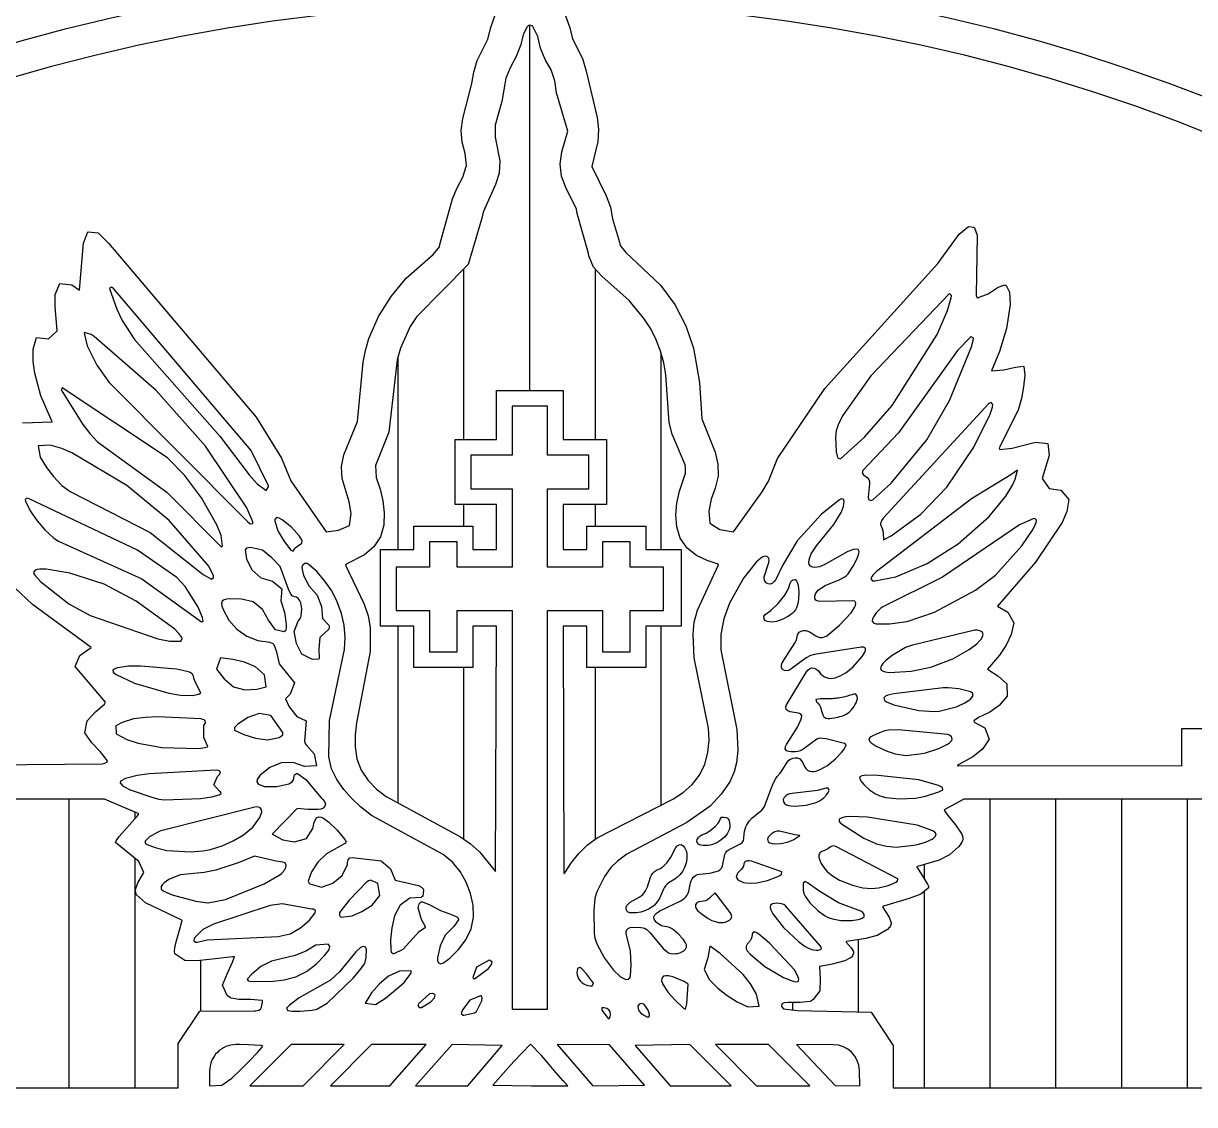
# Model space of a CAD drawing. Extents: x -0.9 to 0.9, y -0.9 to 0.9.
# Drawn here: x -0.1924 to 0.2527, y 0.2738 to 0.6846 of the extents above; entities that cross this region are included whole.
import ezdxf

# ---------------------------------------------------------------- set-up
doc = ezdxf.new("R2010")
doc.units = 0
doc.header["$LTSCALE"] = 0.01
doc.header["$MEASUREMENT"] = 0
doc.layers.get('0').update_dxf_attribs({"lineweight": 20})

msp = doc.modelspace()

# ---------------------------------------------------------------- hatches: boundary and pattern name
at = {"linetype": 'ByBlock', "lineweight": -2, "transparency": 16777216}
h = msp.add_hatch(dxfattribs=at)
h.set_pattern_fill('ANSI31', color=0, scale=0.2, angle=45)
h.paths.add_polyline_path([(-0.01303, 0.36238), (-0.01264, 0.45555), (-0.02159, 0.45555), (-0.02159, 0.43987), (-0.04399, 0.43987), (-0.04399, 0.45555), (-0.05668, 0.45555), (-0.05668, 0.48466), (-0.04399, 0.48466), (-0.04399, 0.49362), (-0.02159, 0.49362), (-0.02159, 0.48466), (-0.01264, 0.48466), (-0.01264, 0.50183), (-0.02831, 0.50183), (-0.02831, 0.52647), (-0.01264, 0.52647), (-0.01264, 0.54513), (0.01274, 0.54513), (0.01274, 0.52647), (0.02917, 0.52647), (0.02917, 0.50183), (0.01274, 0.50183), (0.01274, 0.48466), (0.0217, 0.48466), (0.0217, 0.49362), (0.0441, 0.49362), (0.0441, 0.48466), (0.05754, 0.48466), (0.05754, 0.45555), (0.0441, 0.45555), (0.0441, 0.43987), (0.0217, 0.43987), (0.0217, 0.45555), (0.01274, 0.45555), (0.01303, 0.36159), (0.01337, 0.36181), (0.01594, 0.36578), (0.01872, 0.36916), (0.02202, 0.37244), (0.02561, 0.37519), (0.05446, 0.38976), (0.05834, 0.39234), (0.06175, 0.39538), (0.06455, 0.399), (0.06658, 0.40314), (0.06777, 0.40759), (0.0682, 0.41223), (0.06796, 0.41681), (0.06255, 0.44353), (0.06212, 0.45256), (0.06256, 0.45711), (0.06383, 0.46158), (0.0717, 0.47882), (0.07127, 0.47919), (0.06746, 0.48046), (0.06335, 0.48241), (0.05988, 0.4852), (0.05717, 0.48897), (0.05591, 0.49332), (0.0556, 0.49785), (0.05594, 0.50236), (0.05688, 0.50686), (0.05909, 0.5133), (0.05917, 0.51368), (0.05928, 0.51555), (0.05904, 0.51681), (0.05417, 0.52852), (0.05303, 0.53296), (0.05176, 0.55111), (0.05094, 0.55565), (0.04974, 0.56), (0.04808, 0.56433), (0.04599, 0.56849), (0.04357, 0.57233), (0.03778, 0.57935), (0.0274, 0.58859), (0.02426, 0.59201), (0.02245, 0.59623), (0.02233, 0.59722), (0.01808, 0.61231), (0.01782, 0.61398), (0.01369, 0.62225), (0.01215, 0.62659), (0.01164, 0.63117), (0.0122, 0.63575), (0.01448, 0.64369), (0.01024, 0.65823), (0.00951, 0.66276), (0.0082, 0.66701), (0.00588, 0.67089), (0.00416, 0.67516), (0.00314, 0.67965), (0.00101, 0.68364), (-0.00004, 0.68398), (-0.00062, 0.68371), (-0.00098, 0.68335), (-0.0024, 0.68064), (-0.00348, 0.67618), (-0.00508, 0.67202), (-0.00729, 0.66803), (-0.009, 0.66383), (-0.0106, 0.65491), (-0.01316, 0.64596), (-0.01312, 0.64139), (-0.01138, 0.63235), (-0.01165, 0.62772), (-0.01301, 0.62338), (-0.01772, 0.6129), (-0.01812, 0.61064), (-0.02341, 0.59293), (-0.04285, 0.57321), (-0.04537, 0.56943), (-0.04907, 0.56116), (-0.05035, 0.5567), (-0.05347, 0.52932), (-0.0586, 0.51667), (-0.05836, 0.51201), (-0.05685, 0.50767), (-0.05583, 0.50315), (-0.05536, 0.49859), (-0.05546, 0.49394), (-0.05665, 0.48947), (-0.05923, 0.48566), (-0.06274, 0.48266), (-0.06972, 0.47909), (-0.06995, 0.47878), (-0.06291, 0.46391), (-0.06144, 0.45953), (-0.06064, 0.45502), (-0.06057, 0.44587), (-0.06581, 0.41886), (-0.06628, 0.41433), (-0.06631, 0.40977), (-0.06563, 0.40519), (-0.06399, 0.40083), (-0.06141, 0.39695), (-0.0582, 0.39357), (-0.05455, 0.39078), (-0.02626, 0.37555), (-0.02253, 0.37285), (-0.01907, 0.36976)])
h = msp.add_hatch(dxfattribs=at)
h.set_pattern_fill('ANSI31', color=0, scale=0.2, angle=45)
h.paths.add_polyline_path([(-0.10461, 0.30937), (-0.10411, 0.30942), (-0.10358, 0.3095), (-0.10294, 0.30965), (-0.10233, 0.31003), (-0.10196, 0.31083), (-0.10154, 0.31268), (-0.10149, 0.31305), (-0.10148, 0.31316), (-0.10156, 0.31324), (-0.10163, 0.31328), (-0.10175, 0.31332), (-0.10598, 0.31369), (-0.11051, 0.31375), (-0.11342, 0.3142), (-0.11368, 0.3143), (-0.11494, 0.31518), (-0.11672, 0.3191), (-0.1149, 0.32371), (-0.11295, 0.32787), (-0.11225, 0.32961), (-0.1122, 0.32981), (-0.11219, 0.32985), (-0.11219, 0.32989), (-0.1122, 0.32991), (-0.11225, 0.32992), (-0.11252, 0.32992), (-0.11264, 0.32991), (-0.11287, 0.3299), (-0.113, 0.32989), (-0.11729, 0.32943), (-0.12185, 0.32886), (-0.12647, 0.32833), (-0.13103, 0.32846), (-0.13487, 0.33101), (-0.13501, 0.33208), (-0.13489, 0.33329), (-0.13437, 0.3356), (-0.13306, 0.34004), (-0.13214, 0.34334), (-0.13212, 0.34346), (-0.13209, 0.34358), (-0.13209, 0.34364), (-0.13215, 0.34374), (-0.13221, 0.34379), (-0.14604, 0.35043), (-0.14948, 0.35343), (-0.14999, 0.35512), (-0.14896, 0.35799), (-0.14661, 0.36196), (-0.1486, 0.3661), (-0.15746, 0.37333), (-0.15716, 0.37401), (-0.15596, 0.37569), (-0.14904, 0.38346), (-0.14865, 0.38401), (-0.14861, 0.38419), (-0.14884, 0.38432), (-0.16163, 0.38985), (-0.26197, 0.38985), (-0.26197, 0.413), (-0.28225, 0.413), (-0.34997, 0.45842), (-0.42135, 0.413), (-0.45009, 0.413), (-0.45009, 0.39239), (-0.42322, 0.37019), (-0.42322, 0.28012), (-0.13357, 0.28012), (-0.13357, 0.29693), (-0.12533, 0.30923)])
h = msp.add_hatch(dxfattribs=at)
h.set_pattern_fill('ANSI31', color=0, scale=0.2, angle=45)
h.paths.add_polyline_path([(0.35076, 0.4442), (0.28418, 0.40404), (0.26059, 0.40404), (0.26059, 0.38985), (0.16498, 0.38985), (0.15783, 0.38595), (0.15759, 0.38571), (0.15757, 0.38568), (0.15763, 0.38549), (0.15768, 0.3854), (0.15774, 0.38529), (0.15902, 0.38353), (0.16185, 0.38002), (0.1642, 0.37651), (0.16437, 0.3761), (0.16456, 0.37544), (0.16459, 0.37522), (0.16457, 0.37437), (0.1645, 0.37406), (0.16439, 0.37375), (0.16425, 0.37344), (0.16379, 0.3727), (0.1637, 0.37259), (0.16296, 0.37172), (0.15958, 0.36873), (0.15561, 0.36662), (0.14743, 0.36421), (0.14716, 0.36408), (0.14712, 0.36403), (0.14716, 0.36389), (0.14722, 0.36379), (0.14727, 0.36369), (0.14734, 0.36358), (0.1488, 0.3614), (0.15124, 0.35755), (0.15154, 0.35682), (0.15159, 0.35657), (0.15152, 0.35613), (0.15147, 0.35601), (0.1486, 0.35378), (0.14428, 0.35203), (0.13451, 0.34915), (0.13421, 0.34902), (0.13416, 0.34897), (0.13415, 0.34895), (0.13658, 0.34497), (0.13741, 0.34281), (0.13736, 0.34241), (0.13716, 0.3418), (0.13711, 0.3417), (0.137, 0.3415), (0.13673, 0.3411), (0.13665, 0.341), (0.13604, 0.34036), (0.13211, 0.33808), (0.12777, 0.33683), (0.12038, 0.33571), (0.12029, 0.33567), (0.12028, 0.33566), (0.12024, 0.33563), (0.12029, 0.33551), (0.12221, 0.33336), (0.12291, 0.33224), (0.12298, 0.33204), (0.12306, 0.33163), (0.12307, 0.33129), (0.12275, 0.33039), (0.1227, 0.3303), (0.12226, 0.32981), (0.12188, 0.3295), (0.12167, 0.32935), (0.1198, 0.32841), (0.11542, 0.32719), (0.11441, 0.327), (0.11011, 0.3262), (0.1104, 0.32158), (0.11021, 0.31694), (0.10774, 0.31365), (0.10764, 0.31357), (0.10685, 0.31308), (0.1066, 0.31298), (0.10283, 0.3126), (0.09821, 0.31255), (0.09668, 0.31241), (0.09589, 0.31206), (0.09578, 0.31187), (0.09576, 0.31113), (0.09581, 0.31086), (0.09642, 0.31017), (0.09644, 0.31016), (0.09652, 0.31012), (0.1017, 0.30954), (0.12984, 0.30886), (0.13813, 0.29617), (0.13816, 0.28012), (0.42407, 0.28012), (0.42407, 0.3656), (0.44348, 0.38322), (0.44348, 0.40404), (0.40827, 0.40404)])

# ---------------------------------------------------------------- linework, layer by layer
at = {"color": 0, "linetype": 'ByBlock', "lineweight": -2}
for points in [[(-0.19275, 0.53283), (-0.18145, 0.53319), (-0.18577, 0.54302), (-0.18811, 0.55175), (-0.18867, 0.55619), (-0.18866, 0.56081), (-0.1874, 0.56523), (-0.18289, 0.56479), (-0.17962, 0.56784), (-0.18039, 0.577), (-0.18031, 0.58155), (-0.17859, 0.58581), (-0.17399, 0.58522), (-0.17111, 0.58325), (-0.16959, 0.60113), (-0.16787, 0.6054), (-0.16783, 0.60544), (-0.16403, 0.60498), (-0.16331, 0.6044), (-0.1601, 0.60105), (-0.10397, 0.535), (-0.09427, 0.5194), (-0.09073, 0.51083), (-0.07732, 0.49144), (-0.07271, 0.49206), (-0.06847, 0.49379), (-0.0679, 0.49839), (-0.0686, 0.50285), (-0.07122, 0.51163), (-0.07147, 0.51618), (-0.07062, 0.52061), (-0.0654, 0.53338), (-0.06328, 0.55583), (-0.0624, 0.56037), (-0.06112, 0.56483), (-0.05744, 0.57323), (-0.0527, 0.58078), (-0.0469, 0.58774), (-0.03672, 0.5968), (-0.03431, 0.59966), (-0.03419, 0.60057), (-0.02933, 0.61792), (-0.02758, 0.62215), (-0.02535, 0.62618), (-0.02396, 0.63062), (-0.02458, 0.63518), (-0.02567, 0.63946), (-0.026, 0.64389), (-0.02545, 0.64852), (-0.02197, 0.66171), (-0.02126, 0.66611), (-0.01998, 0.67052), (-0.01591, 0.67863), (-0.0148, 0.68308), (-0.01324, 0.68747)], [(0.01357, 0.68752), (0.0151, 0.68334), (0.01624, 0.67885), (0.0202, 0.67088), (0.02153, 0.66648), (0.02561, 0.64879), (0.02611, 0.64423), (0.02587, 0.63975), (0.02363, 0.63022), (0.02913, 0.61914), (0.03066, 0.61476), (0.03153, 0.61035), (0.03419, 0.60148), (0.03441, 0.60016), (0.03652, 0.59749), (0.0497, 0.58513), (0.05522, 0.57784), (0.05938, 0.56974), (0.06224, 0.56122), (0.06457, 0.5481), (0.06548, 0.53438), (0.07052, 0.52169), (0.07156, 0.51718), (0.07161, 0.51257), (0.07053, 0.50805), (0.06895, 0.50376), (0.06804, 0.49922), (0.06847, 0.49469), (0.07224, 0.49223), (0.07748, 0.49144), (0.08842, 0.50663), (0.09078, 0.51064), (0.09424, 0.51923), (0.11215, 0.54582), (0.15518, 0.59335), (0.16328, 0.60451), (0.16682, 0.60748), (0.16865, 0.60723), (0.16902, 0.60697), (0.17002, 0.60414), (0.16969, 0.58122), (0.17007, 0.58038), (0.17024, 0.58028), (0.1743, 0.58184), (0.1781, 0.58442), (0.18058, 0.58529), (0.18108, 0.58505), (0.18234, 0.58247), (0.18258, 0.57785), (0.18125, 0.56868), (0.17861, 0.55989), (0.17555, 0.55259), (0.18017, 0.55291), (0.18461, 0.55402), (0.18766, 0.55432), (0.18779, 0.55417), (0.18812, 0.55097), (0.18773, 0.54647), (0.18695, 0.54205), (0.1856, 0.53769), (0.17849, 0.52329), (0.17863, 0.52272), (0.18342, 0.5232), (0.19229, 0.52552), (0.19687, 0.525), (0.19749, 0.5204), (0.19475, 0.51163), (0.19738, 0.50783), (0.20189, 0.50726), (0.20486, 0.50369), (0.2042, 0.49915), (0.20238, 0.49491), (0.19226, 0.47987), (0.17775, 0.46311), (0.18173, 0.46088), (0.18395, 0.45685), (0.18299, 0.45234), (0.18108, 0.44832), (0.1785, 0.44448), (0.174, 0.43928), (0.17792, 0.43675), (0.18128, 0.43361), (0.18143, 0.429), (0.17847, 0.42542), (0.17484, 0.42284), (0.17063, 0.42089), (0.16879, 0.41958), (0.16887, 0.41913), (0.17292, 0.41694), (0.17464, 0.41262), (0.17209, 0.40876), (0.16842, 0.40592), (0.16242, 0.40257), (0.2479, 0.40255), (0.2479, 0.41673), (0.28137, 0.41673)], [(-0.24928, 0.40255), (-0.16234, 0.40328), (-0.1614, 0.40352), (-0.16059, 0.40405), (-0.16039, 0.40439), (-0.16319, 0.40791), (-0.16639, 0.41126), (-0.16901, 0.41504), (-0.16902, 0.41509), (-0.16821, 0.41958), (-0.16503, 0.42295), (-0.16156, 0.42593), (-0.16125, 0.42665), (-0.17269, 0.44027), (-0.17093, 0.44438), (-0.1666, 0.4475), (-0.18895, 0.46376), (-0.19566, 0.47014)], [(-0.42322, 0.28012), (-0.13357, 0.28012), (-0.13357, 0.29693), (-0.12533, 0.30923), (-0.10461, 0.30937), (-0.10411, 0.30942), (-0.10358, 0.3095), (-0.10294, 0.30965), (-0.10233, 0.31003), (-0.10196, 0.31083), (-0.10154, 0.31268), (-0.10149, 0.31305), (-0.10148, 0.31316), (-0.10156, 0.31324), (-0.10163, 0.31328), (-0.10175, 0.31332), (-0.10598, 0.31369), (-0.11051, 0.31375), (-0.11342, 0.3142), (-0.11368, 0.3143), (-0.11494, 0.31518), (-0.11672, 0.3191), (-0.1149, 0.32371), (-0.11295, 0.32787), (-0.11225, 0.32961), (-0.1122, 0.32981), (-0.11219, 0.32985), (-0.11219, 0.32989), (-0.1122, 0.32991), (-0.11225, 0.32992), (-0.11252, 0.32992), (-0.11264, 0.32991), (-0.11287, 0.3299), (-0.113, 0.32989), (-0.11729, 0.32943), (-0.12185, 0.32886), (-0.12647, 0.32833), (-0.13103, 0.32846), (-0.13487, 0.33101), (-0.13501, 0.33208), (-0.13489, 0.33329), (-0.13437, 0.3356), (-0.13306, 0.34004), (-0.13214, 0.34334), (-0.13212, 0.34346), (-0.13209, 0.34358), (-0.13209, 0.34364), (-0.13215, 0.34374), (-0.13221, 0.34379), (-0.14604, 0.35043), (-0.14948, 0.35343), (-0.14999, 0.35512), (-0.14896, 0.35799), (-0.14661, 0.36196), (-0.1486, 0.3661), (-0.15746, 0.37333), (-0.15716, 0.37401), (-0.15596, 0.37569), (-0.14904, 0.38346), (-0.14865, 0.38401), (-0.14861, 0.38419), (-0.14884, 0.38432), (-0.16163, 0.38985), (-0.26197, 0.38985)], [(0.26059, 0.38985), (0.16498, 0.38985), (0.15783, 0.38595), (0.15759, 0.38571), (0.15757, 0.38568), (0.15763, 0.38549), (0.15768, 0.3854), (0.15774, 0.38529), (0.15902, 0.38353), (0.16185, 0.38002), (0.1642, 0.37651), (0.16437, 0.3761), (0.16456, 0.37544), (0.16459, 0.37522), (0.16457, 0.37437), (0.1645, 0.37406), (0.16439, 0.37375), (0.16425, 0.37344), (0.16379, 0.3727), (0.1637, 0.37259), (0.16296, 0.37172), (0.15958, 0.36873), (0.15561, 0.36662), (0.14743, 0.36421), (0.14716, 0.36408), (0.14712, 0.36403), (0.14716, 0.36389), (0.14722, 0.36379), (0.14727, 0.36369), (0.14734, 0.36358), (0.1488, 0.3614), (0.15124, 0.35755), (0.15154, 0.35682), (0.15159, 0.35657), (0.15152, 0.35613), (0.15147, 0.35601), (0.1486, 0.35378), (0.14428, 0.35203), (0.13451, 0.34915), (0.13421, 0.34902), (0.13416, 0.34897), (0.13415, 0.34895), (0.13658, 0.34497), (0.13741, 0.34281), (0.13736, 0.34241), (0.13716, 0.3418), (0.13711, 0.3417), (0.137, 0.3415), (0.13673, 0.3411), (0.13665, 0.341), (0.13604, 0.34036), (0.13211, 0.33808), (0.12777, 0.33683), (0.12038, 0.33571), (0.12029, 0.33567), (0.12028, 0.33566), (0.12024, 0.33563), (0.12029, 0.33551), (0.12221, 0.33336), (0.12291, 0.33224), (0.12298, 0.33204), (0.12306, 0.33163), (0.12307, 0.33129), (0.12275, 0.33039), (0.1227, 0.3303), (0.12226, 0.32981), (0.12188, 0.3295), (0.12167, 0.32935), (0.1198, 0.32841), (0.11542, 0.32719), (0.11441, 0.327), (0.11011, 0.3262), (0.1104, 0.32158), (0.11021, 0.31694), (0.10774, 0.31365), (0.10764, 0.31357), (0.10685, 0.31308), (0.1066, 0.31298), (0.10283, 0.3126), (0.09821, 0.31255), (0.09668, 0.31241), (0.09589, 0.31206), (0.09578, 0.31187), (0.09576, 0.31113), (0.09581, 0.31086), (0.09642, 0.31017), (0.09644, 0.31016), (0.09652, 0.31012), (0.1017, 0.30954), (0.12984, 0.30886), (0.13813, 0.29617), (0.13816, 0.28012), (0.42407, 0.28012)]]:
    msp.add_lwpolyline(points, dxfattribs=at)
for points in [[(-0.01303, 0.36238), (-0.01264, 0.45555), (-0.02159, 0.45555), (-0.02159, 0.43987), (-0.04399, 0.43987), (-0.04399, 0.45555), (-0.05668, 0.45555), (-0.05668, 0.48466), (-0.04399, 0.48466), (-0.04399, 0.49362), (-0.02159, 0.49362), (-0.02159, 0.48466), (-0.01264, 0.48466), (-0.01264, 0.50183), (-0.02831, 0.50183), (-0.02831, 0.52647), (-0.01264, 0.52647), (-0.01264, 0.54513), (0.01274, 0.54513), (0.01274, 0.52647), (0.02917, 0.52647), (0.02917, 0.50183), (0.01274, 0.50183), (0.01274, 0.48466), (0.0217, 0.48466), (0.0217, 0.49362), (0.0441, 0.49362), (0.0441, 0.48466), (0.05754, 0.48466), (0.05754, 0.45555), (0.0441, 0.45555), (0.0441, 0.43987), (0.0217, 0.43987), (0.0217, 0.45555), (0.01274, 0.45555), (0.01303, 0.36159), (0.01337, 0.36181), (0.01594, 0.36578), (0.01872, 0.36916), (0.02202, 0.37244), (0.02561, 0.37519), (0.05446, 0.38976), (0.05834, 0.39234), (0.06175, 0.39538), (0.06455, 0.399), (0.06658, 0.40314), (0.06777, 0.40759), (0.0682, 0.41223), (0.06796, 0.41681), (0.06255, 0.44353), (0.06212, 0.45256), (0.06256, 0.45711), (0.06383, 0.46158), (0.0717, 0.47882), (0.07127, 0.47919), (0.06746, 0.48046), (0.06335, 0.48241), (0.05988, 0.4852), (0.05717, 0.48897), (0.05591, 0.49332), (0.0556, 0.49785), (0.05594, 0.50236), (0.05688, 0.50686), (0.05909, 0.5133), (0.05917, 0.51368), (0.05928, 0.51555), (0.05904, 0.51681), (0.05417, 0.52852), (0.05303, 0.53296), (0.05176, 0.55111), (0.05094, 0.55565), (0.04974, 0.56), (0.04808, 0.56433), (0.04599, 0.56849), (0.04357, 0.57233), (0.03778, 0.57935), (0.0274, 0.58859), (0.02426, 0.59201), (0.02245, 0.59623), (0.02233, 0.59722), (0.01808, 0.61231), (0.01782, 0.61398), (0.01369, 0.62225), (0.01215, 0.62659), (0.01164, 0.63117), (0.0122, 0.63575), (0.01448, 0.64369), (0.01024, 0.65823), (0.00951, 0.66276), (0.0082, 0.66701), (0.00588, 0.67089), (0.00416, 0.67516), (0.00314, 0.67965), (0.00101, 0.68364), (-0.00004, 0.68398), (-0.00062, 0.68371), (-0.00098, 0.68335), (-0.0024, 0.68064), (-0.00348, 0.67618), (-0.00508, 0.67202), (-0.00729, 0.66803), (-0.009, 0.66383), (-0.0106, 0.65491), (-0.01316, 0.64596), (-0.01312, 0.64139), (-0.01138, 0.63235), (-0.01165, 0.62772), (-0.01301, 0.62338), (-0.01772, 0.6129), (-0.01812, 0.61064), (-0.02341, 0.59293), (-0.04285, 0.57321), (-0.04537, 0.56943), (-0.04907, 0.56116), (-0.05035, 0.5567), (-0.05347, 0.52932), (-0.0586, 0.51667), (-0.05836, 0.51201), (-0.05685, 0.50767), (-0.05583, 0.50315), (-0.05536, 0.49859), (-0.05546, 0.49394), (-0.05665, 0.48947), (-0.05923, 0.48566), (-0.06274, 0.48266), (-0.06972, 0.47909), (-0.06995, 0.47878), (-0.06291, 0.46391), (-0.06144, 0.45953), (-0.06064, 0.45502), (-0.06057, 0.44587), (-0.06581, 0.41886), (-0.06628, 0.41433), (-0.06631, 0.40977), (-0.06563, 0.40519), (-0.06399, 0.40083), (-0.06141, 0.39695), (-0.0582, 0.39357), (-0.05455, 0.39078), (-0.02626, 0.37555), (-0.02253, 0.37285), (-0.01907, 0.36976)], [(-0.09923, 0.50848), (-0.09931, 0.50889), (-0.10589, 0.52232), (-0.15816, 0.58381), (-0.1589, 0.58441), (-0.15964, 0.58389), (-0.15691, 0.57596), (-0.15489, 0.57176), (-0.15015, 0.56447), (-0.1177, 0.5278), (-0.10663, 0.51306), (-0.10352, 0.50968), (-0.10016, 0.50706)], [(0.1272, 0.52744), (0.13772, 0.53935), (0.15482, 0.56645), (0.15885, 0.57546), (0.16017, 0.58033), (0.16033, 0.58127), (0.15958, 0.58193), (0.12966, 0.55066), (0.11895, 0.53552), (0.1172, 0.532), (0.11651, 0.52974), (0.11621, 0.52742), (0.11654, 0.52177), (0.11685, 0.5202), (0.11719, 0.51937), (0.11809, 0.51917)], [(-0.10754, 0.50053), (-0.12318, 0.524), (-0.14189, 0.54517), (-0.16548, 0.56558), (-0.1666, 0.56637), (-0.16922, 0.56721), (-0.16934, 0.56692), (-0.16813, 0.56212), (-0.16446, 0.55478), (-0.15986, 0.54813), (-0.10727, 0.49528), (-0.10619, 0.49447), (-0.10521, 0.49456), (-0.10527, 0.49518)], [(0.13743, 0.50986), (0.15098, 0.5264), (0.15959, 0.54127), (0.16788, 0.56169), (0.16851, 0.56408), (0.16864, 0.56501), (0.16775, 0.56546), (0.16737, 0.56522), (0.16259, 0.56026), (0.14012, 0.52907), (0.12658, 0.51465), (0.12631, 0.51378), (0.12692, 0.51307), (0.12832, 0.51203), (0.12891, 0.51131), (0.1291, 0.51054), (0.12912, 0.5097), (0.12869, 0.5046), (0.12883, 0.50375), (0.12964, 0.50333), (0.13046, 0.50354)], [(-0.11892, 0.49404), (-0.12466, 0.50432), (-0.13112, 0.5129), (-0.13764, 0.51949), (-0.1777, 0.54607), (-0.17808, 0.54537), (-0.16978, 0.53217), (-0.16714, 0.52873), (-0.16426, 0.52563), (-0.13785, 0.50652), (-0.11722, 0.48572), (-0.11673, 0.48594), (-0.11726, 0.48999)], [(-0.00667, 0.30998), (0.00677, 0.30998), (0.00677, 0.46152), (0.02767, 0.46152), (0.02767, 0.44584), (0.03813, 0.44584), (0.03813, 0.46152), (0.05082, 0.46152), (0.05082, 0.47794), (0.03813, 0.47794), (0.03813, 0.48765), (0.02767, 0.48765), (0.02767, 0.47794), (0.00677, 0.47794), (0.00677, 0.5078), (0.02245, 0.5078), (0.02245, 0.52049), (0.00677, 0.52049), (0.00677, 0.53916), (-0.00666, 0.53916), (-0.00666, 0.52049), (-0.02234, 0.52049), (-0.02234, 0.5078), (-0.00666, 0.5078), (-0.00666, 0.49287), (-0.00666, 0.47794), (-0.02757, 0.47794), (-0.02757, 0.48765), (-0.03802, 0.48765), (-0.03802, 0.47794), (-0.05071, 0.47794), (-0.05071, 0.46973), (-0.05071, 0.46152), (-0.03802, 0.46152), (-0.03802, 0.44584), (-0.02757, 0.44584), (-0.02757, 0.46152), (-0.00666, 0.46152)], [(0.13741, 0.48988), (0.14864, 0.49814), (0.15853, 0.5084), (0.16882, 0.5236), (0.17498, 0.53614), (0.17588, 0.53881), (0.17603, 0.5398), (0.17543, 0.54061), (0.17452, 0.54022), (0.13438, 0.49658), (0.13384, 0.49582), (0.13343, 0.49505), (0.13329, 0.49419), (0.13396, 0.49266), (0.13422, 0.49178), (0.13439, 0.49088), (0.13443, 0.48836)], [(-0.12014, 0.47467), (-0.12194, 0.47839), (-0.13696, 0.49576), (-0.15312, 0.50902), (-0.17405, 0.52146), (-0.17783, 0.5231), (-0.18227, 0.52434), (-0.18684, 0.5241), (-0.18604, 0.51972), (-0.18363, 0.51582), (-0.18101, 0.5124), (-0.17784, 0.50904), (-0.17463, 0.50673), (-0.14424, 0.49111), (-0.12415, 0.47521), (-0.12089, 0.47343), (-0.12018, 0.47403)], [(0.18281, 0.51311), (0.16795, 0.50391), (0.13178, 0.47629), (0.13057, 0.47511), (0.13, 0.4744), (0.12964, 0.47355), (0.13023, 0.47284), (0.13115, 0.47273), (0.13922, 0.47436), (0.15111, 0.47941), (0.1629, 0.4868), (0.17457, 0.49724), (0.18093, 0.50492), (0.18355, 0.5092), (0.18452, 0.51141), (0.18543, 0.51482)], [(-0.12431, 0.4588), (-0.12615, 0.46307), (-0.13096, 0.47067), (-0.13413, 0.47402), (-0.14907, 0.48439), (-0.1902, 0.50394), (-0.19119, 0.5042), (-0.1917, 0.50372), (-0.19158, 0.503), (-0.18983, 0.49939), (-0.18719, 0.49561), (-0.18424, 0.49213), (-0.18082, 0.48897), (-0.17907, 0.48788), (-0.14741, 0.47352), (-0.12471, 0.4572), (-0.12413, 0.45733)], [(0.03863, 0.32677), (0.03833, 0.33208), (0.0368, 0.33831), (0.03673, 0.33915), (0.03686, 0.34001), (0.03741, 0.34074), (0.03818, 0.34107), (0.03897, 0.3412), (0.04219, 0.34107), (0.04307, 0.34092), (0.04391, 0.34063), (0.04467, 0.34014), (0.04575, 0.33908), (0.05077, 0.33306), (0.05207, 0.33188), (0.05282, 0.33143), (0.0537, 0.33119), (0.05452, 0.3311), (0.05537, 0.33112), (0.05621, 0.33124), (0.05702, 0.33145), (0.05777, 0.33175), (0.05853, 0.33218), (0.0592, 0.33277), (0.05961, 0.33354), (0.05955, 0.33444), (0.0592, 0.33527), (0.05832, 0.33661), (0.05648, 0.33867), (0.05463, 0.34021), (0.05385, 0.34072), (0.05308, 0.3411), (0.05224, 0.34133), (0.05141, 0.34139), (0.0506, 0.34157), (0.04982, 0.34188), (0.0491, 0.34227), (0.04838, 0.34282), (0.0478, 0.34344), (0.04737, 0.34418), (0.04721, 0.34506), (0.04751, 0.34582), (0.04811, 0.34644), (0.04946, 0.34733), (0.05743, 0.35113), (0.05875, 0.35207), (0.05937, 0.35269), (0.05984, 0.35336), (0.0602, 0.35409), (0.06047, 0.35491), (0.06106, 0.35798), (0.06133, 0.35875), (0.06172, 0.35952), (0.06229, 0.36023), (0.063, 0.36078), (0.06384, 0.36117), (0.06471, 0.36138), (0.0685, 0.36173), (0.07093, 0.36233), (0.0717, 0.36265), (0.0724, 0.36309), (0.07298, 0.36375), (0.07332, 0.36452), (0.07421, 0.36876), (0.07454, 0.36955), (0.07503, 0.37019), (0.07577, 0.37075), (0.08006, 0.37286), (0.0807, 0.37334), (0.08121, 0.37408), (0.08139, 0.37489), (0.08149, 0.3767), (0.08163, 0.37758), (0.08187, 0.37844), (0.08219, 0.37929), (0.08258, 0.38011), (0.08351, 0.38154), (0.08457, 0.38272), (0.08818, 0.38558), (0.08879, 0.38623), (0.08929, 0.38699), (0.09238, 0.3955), (0.09351, 0.39764), (0.09406, 0.39838), (0.09526, 0.39968), (0.09678, 0.40193), (0.09752, 0.40328), (0.09799, 0.40398), (0.09852, 0.40458), (0.09915, 0.40505), (0.10002, 0.40539), (0.10089, 0.4055), (0.10182, 0.40549), (0.10267, 0.40514), (0.10324, 0.40457), (0.1037, 0.40386), (0.10446, 0.40226), (0.10493, 0.40153), (0.10558, 0.40089), (0.10633, 0.40048), (0.10719, 0.4003), (0.10803, 0.40033), (0.1088, 0.40049), (0.11044, 0.4011), (0.11314, 0.40262), (0.11624, 0.40511), (0.11852, 0.40752), (0.11952, 0.40887), (0.11994, 0.40959), (0.12023, 0.41041), (0.11959, 0.41101), (0.11265, 0.41272), (0.10997, 0.413), (0.10912, 0.41262), (0.10432, 0.40907), (0.10359, 0.40863), (0.1028, 0.40825), (0.10193, 0.40797), (0.10101, 0.40782), (0.09933, 0.40779), (0.09844, 0.4079), (0.09763, 0.4082), (0.09712, 0.40889), (0.09721, 0.4098), (0.09755, 0.41057), (0.10178, 0.41718), (0.10306, 0.42), (0.10331, 0.42078), (0.10344, 0.42167), (0.10295, 0.42221), (0.10212, 0.42249), (0.09896, 0.42301), (0.09808, 0.42333), (0.0975, 0.42394), (0.0974, 0.42479), (0.09762, 0.42565), (0.10516, 0.43818), (0.10571, 0.43884), (0.1064, 0.43937), (0.10721, 0.43967), (0.10812, 0.43964), (0.10893, 0.43927), (0.1096, 0.43867), (0.11068, 0.43735), (0.11132, 0.43682), (0.11203, 0.43636), (0.11278, 0.436), (0.11358, 0.43575), (0.11448, 0.43567), (0.11529, 0.43574), (0.11615, 0.43592), (0.11779, 0.43652), (0.1201, 0.43782), (0.12298, 0.44015), (0.12638, 0.44408), (0.12729, 0.44546), (0.12766, 0.44628), (0.12762, 0.44715), (0.12685, 0.44755), (0.12597, 0.4476), (0.10814, 0.44485), (0.10651, 0.44429), (0.10502, 0.4435), (0.09924, 0.43923), (0.09843, 0.43877), (0.09764, 0.43858), (0.09679, 0.43868), (0.09602, 0.4392), (0.09566, 0.43997), (0.09568, 0.44087), (0.096, 0.44168), (0.1009, 0.44937), (0.10128, 0.45014), (0.10156, 0.45087), (0.10164, 0.45174), (0.1019, 0.45255), (0.10242, 0.45325), (0.10314, 0.4537), (0.10403, 0.45391), (0.10491, 0.45387), (0.10572, 0.45367), (0.10656, 0.45332), (0.10876, 0.45186), (0.10949, 0.45151), (0.11033, 0.4513), (0.1112, 0.4513), (0.11206, 0.45147), (0.11289, 0.45188), (0.11768, 0.4558), (0.12216, 0.46067), (0.1235, 0.46259), (0.12389, 0.46341), (0.12396, 0.4643), (0.12352, 0.46506), (0.12273, 0.46524), (0.11045, 0.46494), (0.10966, 0.46505), (0.1088, 0.46538), (0.10834, 0.46613), (0.10833, 0.46701), (0.10863, 0.46789), (0.1091, 0.46859), (0.10963, 0.46918), (0.11085, 0.47017), (0.11231, 0.47105), (0.11764, 0.47315), (0.11972, 0.47429), (0.12043, 0.47481), (0.12102, 0.47543), (0.12325, 0.47878), (0.1246, 0.4816), (0.12512, 0.48318), (0.12523, 0.48393), (0.12486, 0.4847), (0.12402, 0.48485), (0.12313, 0.48473), (0.12088, 0.48397), (0.11186, 0.47885), (0.11016, 0.47816), (0.10927, 0.47794), (0.10839, 0.47784), (0.10753, 0.47793), (0.10677, 0.4783), (0.10627, 0.47899), (0.10611, 0.47991), (0.1062, 0.48079), (0.10641, 0.48159), (0.10703, 0.48306), (0.10896, 0.48605), (0.11562, 0.49413), (0.11832, 0.49871), (0.11925, 0.50109), (0.11945, 0.50199), (0.11949, 0.50286), (0.11938, 0.50363), (0.11853, 0.50396), (0.11771, 0.50357), (0.11095, 0.49806), (0.10172, 0.48793), (0.09611, 0.4786), (0.09395, 0.474), (0.09348, 0.47321), (0.09294, 0.47248), (0.09232, 0.4719), (0.09152, 0.47153), (0.0907, 0.4716), (0.08994, 0.47203), (0.08935, 0.4727), (0.08912, 0.47349), (0.08915, 0.47435), (0.09089, 0.47969), (0.09105, 0.48058), (0.09088, 0.48139), (0.09028, 0.482), (0.08941, 0.48212), (0.08862, 0.48186), (0.08783, 0.4814), (0.08606, 0.47989), (0.08122, 0.47377), (0.07596, 0.46424), (0.07378, 0.45837), (0.07267, 0.45239), (0.07261, 0.44652), (0.07874, 0.41627), (0.07913, 0.40847), (0.07859, 0.40367), (0.07766, 0.4002), (0.07601, 0.39646), (0.07276, 0.39167), (0.06854, 0.38722), (0.05971, 0.38095), (0.0369, 0.36892), (0.03332, 0.36629), (0.03083, 0.36382), (0.02842, 0.36044), (0.02553, 0.35456), (0.02478, 0.35224), (0.02434, 0.34751), (0.02452, 0.33876), (0.02481, 0.33703), (0.02567, 0.33455), (0.02841, 0.32943), (0.03188, 0.3249), (0.03428, 0.32259), (0.03501, 0.32205), (0.03573, 0.32162), (0.0366, 0.32133), (0.03747, 0.32144), (0.0381, 0.32198), (0.03838, 0.32286)], [(-0.08917, 0.48536), (-0.0866, 0.48716), (-0.08643, 0.48813), (-0.08751, 0.4897), (-0.09052, 0.49315), (-0.09409, 0.49601), (-0.09526, 0.49662), (-0.09621, 0.4968), (-0.09683, 0.49607), (-0.09689, 0.49545), (-0.09556, 0.49159), (-0.09321, 0.48759), (-0.09083, 0.4844), (-0.08994, 0.48409), (-0.08934, 0.48488)], [(0.14343, 0.45736), (0.15381, 0.46084), (0.16944, 0.4693), (0.17703, 0.47495), (0.18706, 0.48607), (0.19133, 0.49245), (0.19213, 0.49405), (0.19245, 0.49491), (0.1926, 0.49588), (0.19195, 0.49647), (0.19129, 0.49637), (0.1862, 0.49402), (0.15683, 0.47415), (0.13424, 0.46288), (0.1335, 0.4624), (0.1329, 0.46189), (0.13171, 0.46063), (0.13114, 0.45989), (0.13065, 0.45912), (0.1303, 0.45834), (0.13019, 0.45743), (0.1308, 0.45671), (0.13163, 0.4565), (0.13669, 0.45643)], [(-0.09135, 0.42485), (-0.08851, 0.42125), (-0.08491, 0.41964), (-0.08559, 0.41187), (-0.08533, 0.411), (-0.08498, 0.41042), (-0.08189, 0.40706), (-0.08105, 0.40248), (-0.0856, 0.40222), (-0.08994, 0.40375), (-0.0945, 0.40366), (-0.09878, 0.40187), (-0.10241, 0.39898), (-0.1036, 0.39733), (-0.10364, 0.39639), (-0.10317, 0.39567), (-0.10307, 0.39558), (-0.10073, 0.39467), (-0.09608, 0.39468), (-0.09155, 0.39567), (-0.09025, 0.39643), (-0.08972, 0.39715), (-0.08938, 0.39901), (-0.08864, 0.39962), (-0.08826, 0.39961), (-0.08501, 0.39727), (-0.07922, 0.39034), (-0.07857, 0.38971), (-0.07798, 0.38893), (-0.07763, 0.38802), (-0.07781, 0.38712), (-0.07851, 0.38646), (-0.07943, 0.38608), (-0.0805, 0.38586), (-0.08436, 0.38585), (-0.08841, 0.38625), (-0.09792, 0.37657), (-0.09384, 0.37435), (-0.08933, 0.37355), (-0.08488, 0.37484), (-0.08238, 0.37873), (-0.08191, 0.38096), (-0.08158, 0.38189), (-0.08102, 0.38271), (-0.08015, 0.38309), (-0.07922, 0.38295), (-0.07833, 0.38254), (-0.07639, 0.38111), (-0.07314, 0.37798), (-0.07024, 0.37451), (-0.06977, 0.37364), (-0.07, 0.37316), (-0.07726, 0.36899), (-0.0805, 0.3659), (-0.08291, 0.36216), (-0.08418, 0.35861), (-0.08397, 0.35801), (-0.08358, 0.3576), (-0.07911, 0.35637), (-0.07479, 0.35784), (-0.07123, 0.3608), (-0.06927, 0.36494), (-0.06918, 0.3658), (-0.069, 0.36673), (-0.06836, 0.36747), (-0.06745, 0.36769), (-0.05647, 0.36643), (-0.05295, 0.36337), (-0.05116, 0.35909), (-0.0422, 0.35704), (-0.04105, 0.35643), (-0.0405, 0.35572), (-0.04036, 0.35522), (-0.04064, 0.35293), (-0.0412, 0.35243), (-0.04556, 0.35217), (-0.04927, 0.34954), (-0.05135, 0.34543), (-0.05234, 0.34097), (-0.05285, 0.33643), (-0.0528, 0.33266), (-0.05259, 0.33173), (-0.05185, 0.33115), (-0.05146, 0.33112), (-0.04809, 0.3328), (-0.04202, 0.3396), (-0.03959, 0.34116), (-0.03961, 0.34127), (-0.04109, 0.3441), (-0.04233, 0.34853), (-0.04197, 0.35008), (-0.04126, 0.35078), (-0.04068, 0.35086), (-0.03789, 0.34972), (-0.03394, 0.34746), (-0.02966, 0.34602), (-0.02741, 0.34502), (-0.02706, 0.3441), (-0.02707, 0.34396), (-0.02884, 0.34144), (-0.03211, 0.33812), (-0.03402, 0.33403), (-0.035, 0.3295), (-0.035, 0.32851), (-0.0347, 0.32758), (-0.03384, 0.32726), (-0.033, 0.32753), (-0.03277, 0.32765), (-0.03035, 0.3294), (-0.02703, 0.33264), (-0.02425, 0.33634), (-0.02228, 0.34052), (-0.02135, 0.34503), (-0.0215, 0.34958), (-0.02252, 0.35403), (-0.02419, 0.3583), (-0.02638, 0.36229), (-0.02932, 0.36587), (-0.03291, 0.36883), (-0.06006, 0.38365), (-0.06434, 0.38695), (-0.0677, 0.39014), (-0.07068, 0.39351), (-0.07332, 0.39727), (-0.07532, 0.40134), (-0.0763, 0.40587), (-0.07609, 0.41966), (-0.07037, 0.44665), (-0.07013, 0.45127), (-0.07048, 0.45589), (-0.07151, 0.46043), (-0.07311, 0.46477), (-0.07519, 0.46894), (-0.07781, 0.47271), (-0.0808, 0.47619), (-0.08379, 0.47886), (-0.08462, 0.47932), (-0.08543, 0.47941), (-0.08625, 0.47887), (-0.08653, 0.47794), (-0.08651, 0.47706), (-0.08596, 0.47483), (-0.08383, 0.4708), (-0.08079, 0.46732), (-0.07909, 0.46299), (-0.07873, 0.45843), (-0.07634, 0.45596), (-0.07615, 0.45537), (-0.07636, 0.45446), (-0.07973, 0.4513), (-0.08017, 0.44684), (-0.07997, 0.44333), (-0.08025, 0.44306), (-0.08251, 0.44286), (-0.08662, 0.44498), (-0.08866, 0.44899), (-0.08949, 0.45352), (-0.088, 0.45744), (-0.08743, 0.45812), (-0.08701, 0.45895), (-0.08683, 0.45947), (-0.08654, 0.4622), (-0.08697, 0.46438), (-0.08733, 0.46521), (-0.08787, 0.46598), (-0.08862, 0.46656), (-0.08941, 0.46675), (-0.09027, 0.46712), (-0.09077, 0.46777), (-0.09164, 0.46957), (-0.09488, 0.47825), (-0.098, 0.48147), (-0.10158, 0.48439), (-0.10604, 0.4854), (-0.10764, 0.48514), (-0.1081, 0.48456), (-0.10762, 0.4811), (-0.10559, 0.47694), (-0.10221, 0.47393), (-0.09779, 0.47271), (-0.09421, 0.46974), (-0.09457, 0.46518), (-0.09312, 0.4609), (-0.09252, 0.45637), (-0.09257, 0.45486), (-0.09286, 0.45375), (-0.09327, 0.45343), (-0.09661, 0.45417), (-0.09929, 0.45789), (-0.10155, 0.46188), (-0.10505, 0.46484), (-0.10958, 0.4658), (-0.11419, 0.46592), (-0.11509, 0.46583), (-0.11606, 0.46558), (-0.11681, 0.46503), (-0.11706, 0.46416), (-0.11694, 0.46323), (-0.11649, 0.46187), (-0.11436, 0.45785), (-0.11125, 0.45439), (-0.10745, 0.45173), (-0.10325, 0.45006), (-0.09878, 0.44951), (-0.0976, 0.44898), (-0.09723, 0.44861), (-0.09616, 0.44583), (-0.09515, 0.44131), (-0.08939, 0.43408), (-0.09105, 0.42977), (-0.09275, 0.42795)], [(-0.13208, 0.45069), (-0.13221, 0.45119), (-0.13254, 0.45181), (-0.13328, 0.45278), (-0.13488, 0.45442), (-0.14957, 0.46503), (-0.16171, 0.47146), (-0.17475, 0.47573), (-0.18372, 0.47724), (-0.18616, 0.47724), (-0.18721, 0.47709), (-0.188, 0.47681), (-0.18854, 0.476), (-0.18843, 0.47562), (-0.18804, 0.47493), (-0.18587, 0.47247), (-0.17511, 0.46409), (-0.167, 0.45963), (-0.14132, 0.45078), (-0.13682, 0.44986), (-0.13257, 0.44992)], [(0.08908, 0.45838), (0.08904, 0.45924), (0.08953, 0.45999), (0.09167, 0.46145), (0.09447, 0.46414), (0.09698, 0.46738), (0.09785, 0.46887), (0.09845, 0.47029), (0.09901, 0.47191), (0.0994, 0.47264), (0.09998, 0.47322), (0.10092, 0.47323), (0.10146, 0.47268), (0.10183, 0.47184), (0.10204, 0.47099), (0.1023, 0.46859), (0.10216, 0.46571), (0.1019, 0.46416), (0.10167, 0.46332), (0.10137, 0.46247), (0.10097, 0.46172), (0.1004, 0.46099), (0.09975, 0.46035), (0.09839, 0.45933), (0.09615, 0.45816), (0.09375, 0.45738), (0.09201, 0.45713), (0.0911, 0.45715), (0.09024, 0.45732), (0.08949, 0.45774)], [(0.15251, 0.43997), (0.16081, 0.4431), (0.16703, 0.44664), (0.16992, 0.44889), (0.17114, 0.45011), (0.17166, 0.45078), (0.17213, 0.45158), (0.17235, 0.45254), (0.17192, 0.45341), (0.17103, 0.45384), (0.17011, 0.45401), (0.16921, 0.45405), (0.14546, 0.44839), (0.14284, 0.44742), (0.13775, 0.44441), (0.13537, 0.44252), (0.13421, 0.44134), (0.13368, 0.44061), (0.13332, 0.43977), (0.13362, 0.4389), (0.13433, 0.43848), (0.13514, 0.43819), (0.13677, 0.43796), (0.14504, 0.43845)], [(-0.10018, 0.43247), (-0.10075, 0.43704), (-0.1042, 0.4401), (-0.10832, 0.44191), (-0.11283, 0.44295), (-0.11745, 0.44355), (-0.11897, 0.43919), (-0.11615, 0.43551), (-0.1126, 0.43255), (-0.1082, 0.43131), (-0.10368, 0.4316)], [(-0.12502, 0.43028), (-0.12708, 0.43442), (-0.1276, 0.43578), (-0.12771, 0.43653), (-0.12817, 0.43733), (-0.12846, 0.4376), (-0.12904, 0.43797), (-0.12971, 0.43827), (-0.13422, 0.43927), (-0.14781, 0.44042), (-0.15247, 0.44033), (-0.15661, 0.43974), (-0.15766, 0.43941), (-0.15848, 0.43892), (-0.1583, 0.43804), (-0.15714, 0.4372), (-0.15016, 0.43396), (-0.1372, 0.43007), (-0.13274, 0.42935), (-0.12811, 0.42923), (-0.12635, 0.42955), (-0.12575, 0.42978)], [(0.16251, 0.42505), (0.16544, 0.42639), (0.16682, 0.42728), (0.16748, 0.42782), (0.16806, 0.42842), (0.16852, 0.42923), (0.16835, 0.43013), (0.16762, 0.43058), (0.16304, 0.43172), (0.159, 0.43216), (0.1581, 0.43216), (0.15717, 0.43208), (0.13844, 0.42989), (0.13612, 0.42929), (0.13529, 0.42892), (0.13463, 0.4283), (0.13485, 0.42735), (0.13558, 0.42681), (0.13843, 0.42561), (0.14795, 0.42354), (0.15389, 0.42312), (0.15567, 0.42324), (0.1621, 0.4249)], [(0.12089, 0.4225), (0.12152, 0.42302), (0.12212, 0.42361), (0.12268, 0.42426), (0.12318, 0.42493), (0.12362, 0.42563), (0.12403, 0.42644), (0.12434, 0.42723), (0.12453, 0.4281), (0.12448, 0.42896), (0.12398, 0.42966), (0.12312, 0.42969), (0.12239, 0.42951), (0.12173, 0.4293), (0.12085, 0.429), (0.1201, 0.42878), (0.11933, 0.4286), (0.11861, 0.42846), (0.11783, 0.42833), (0.1173, 0.42825), (0.11675, 0.42818), (0.11619, 0.42812), (0.11564, 0.42806), (0.11508, 0.42801), (0.11425, 0.42796), (0.11332, 0.42793), (0.11115, 0.42792), (0.11056, 0.42791), (0.10974, 0.42787), (0.10877, 0.42765), (0.10905, 0.42685), (0.10955, 0.42628), (0.11009, 0.42559), (0.11054, 0.42474), (0.11074, 0.42392), (0.11094, 0.42329), (0.11115, 0.42269), (0.11146, 0.42187), (0.11184, 0.42114), (0.11252, 0.42061), (0.11333, 0.4205), (0.11409, 0.42052), (0.1148, 0.42058), (0.11567, 0.42068), (0.11641, 0.4208), (0.11717, 0.42097), (0.11793, 0.42118), (0.11867, 0.42142), (0.11954, 0.42176), (0.12029, 0.42212)], [(-0.1571, 0.41469), (-0.15692, 0.41454), (-0.15311, 0.41253), (-0.14879, 0.41112), (-0.13977, 0.40945), (-0.12604, 0.4091), (-0.12337, 0.4094), (-0.12243, 0.40971), (-0.12237, 0.40988), (-0.12389, 0.41324), (-0.12388, 0.41789), (-0.12324, 0.41866), (-0.12331, 0.41962), (-0.12377, 0.41993), (-0.12473, 0.42026), (-0.12487, 0.42029), (-0.14138, 0.42112), (-0.14601, 0.42091), (-0.15051, 0.4203), (-0.15493, 0.41893), (-0.15728, 0.41765)], [(-0.0948, 0.4135), (-0.0938, 0.4143), (-0.09378, 0.41521), (-0.09831, 0.42167), (-0.10284, 0.4224), (-0.10709, 0.4208), (-0.11099, 0.41825), (-0.11219, 0.41706), (-0.11219, 0.41608), (-0.10858, 0.41445), (-0.10425, 0.41294), (-0.09967, 0.41232), (-0.09523, 0.41322)], [(0.16039, 0.41212), (0.16055, 0.41261), (0.1603, 0.41348), (0.15961, 0.41409), (0.15886, 0.41443), (0.14019, 0.41619), (0.1365, 0.41602), (0.13492, 0.41574), (0.13227, 0.41482), (0.13017, 0.41382), (0.12942, 0.41338), (0.12886, 0.41272), (0.12921, 0.41187), (0.12978, 0.41129), (0.13174, 0.40993), (0.13592, 0.408), (0.13891, 0.40711), (0.14223, 0.4065), (0.14315, 0.40642), (0.15005, 0.40736), (0.15553, 0.40911), (0.15873, 0.41071), (0.1595, 0.41124), (0.16018, 0.41185), (0.16039, 0.41212)], [(-0.12074, 0.3907), (-0.11805, 0.39143), (-0.11729, 0.39201), (-0.11754, 0.3926), (-0.11789, 0.39291), (-0.12004, 0.39531), (-0.11863, 0.39845), (-0.11791, 0.39919), (-0.11752, 0.40011), (-0.11795, 0.40054), (-0.11836, 0.40068), (-0.11916, 0.40083), (-0.14459, 0.3995), (-0.14911, 0.39883), (-0.15358, 0.39765), (-0.15547, 0.3967), (-0.1556, 0.39602), (-0.15492, 0.39516), (-0.15428, 0.39466), (-0.15184, 0.39338), (-0.14327, 0.39041), (-0.14099, 0.38987), (-0.13878, 0.3896), (-0.12515, 0.39003)], [(0.15038, 0.39098), (0.15547, 0.39259), (0.15627, 0.39294), (0.15696, 0.39333), (0.1569, 0.39424), (0.1554, 0.39504), (0.14785, 0.39712), (0.13116, 0.39899), (0.12717, 0.39887), (0.12619, 0.39869), (0.12534, 0.39818), (0.12549, 0.39754), (0.12589, 0.39682), (0.12699, 0.39544), (0.12917, 0.39343), (0.13138, 0.39189), (0.13302, 0.39107), (0.13532, 0.39042), (0.14046, 0.38989), (0.14666, 0.39025)], [(0.10962, 0.38889), (0.11034, 0.38929), (0.11175, 0.39035), (0.11291, 0.39155), (0.11344, 0.3923), (0.11379, 0.3931), (0.1135, 0.39397), (0.11257, 0.39399), (0.11166, 0.39381), (0.10937, 0.39314), (0.0998, 0.39203), (0.09891, 0.39183), (0.09805, 0.39154), (0.0973, 0.39113), (0.09667, 0.39051), (0.09637, 0.38972), (0.09644, 0.38887), (0.0969, 0.38818), (0.09758, 0.38772), (0.09835, 0.38744), (0.09922, 0.38727), (0.10088, 0.38716), (0.10508, 0.3876), (0.10892, 0.3886)], [(-0.12125, 0.37071), (-0.11684, 0.37211), (-0.11267, 0.37393), (-0.10875, 0.37625), (-0.10522, 0.37918), (-0.10251, 0.38281), (-0.10176, 0.38504), (-0.10188, 0.38589), (-0.10244, 0.38654), (-0.10302, 0.38677), (-0.1039, 0.38687), (-0.1402, 0.37775), (-0.14076, 0.37755), (-0.1445, 0.37546), (-0.1461, 0.3739), (-0.1461, 0.3731), (-0.14543, 0.37263), (-0.14237, 0.3714), (-0.13791, 0.37029), (-0.12882, 0.36984), (-0.12421, 0.37017)], [(0.06472, 0.37244), (0.06392, 0.3729), (0.06353, 0.37372), (0.06367, 0.37455), (0.06413, 0.37531), (0.06476, 0.37588), (0.06547, 0.37629), (0.0671, 0.37689), (0.06849, 0.37774), (0.07044, 0.37939), (0.07161, 0.38071), (0.07211, 0.38147), (0.07244, 0.38226), (0.07296, 0.38295), (0.07381, 0.38303), (0.07469, 0.38288), (0.0754, 0.38245), (0.07583, 0.38164), (0.076, 0.38086), (0.07608, 0.37998), (0.07602, 0.3791), (0.0758, 0.37823), (0.07546, 0.37739), (0.07505, 0.37667), (0.07457, 0.37599), (0.074, 0.37534), (0.07267, 0.37419), (0.07113, 0.37325), (0.06945, 0.37257), (0.06858, 0.37235), (0.0677, 0.37221), (0.06681, 0.37216), (0.06594, 0.3722), (0.06507, 0.37235)], [(0.14786, 0.37278), (0.15047, 0.37353), (0.15213, 0.37424), (0.15294, 0.37467), (0.15365, 0.37515), (0.15428, 0.37576), (0.15454, 0.3767), (0.15402, 0.37731), (0.15327, 0.37778), (0.14723, 0.37988), (0.12844, 0.38301), (0.12183, 0.38321), (0.12008, 0.38306), (0.1192, 0.38291), (0.11835, 0.38265), (0.11757, 0.38221), (0.11758, 0.3813), (0.11815, 0.3807), (0.12704, 0.37496), (0.13178, 0.37287), (0.13557, 0.37193), (0.13924, 0.37164), (0.14603, 0.37239)], [(0.10083, 0.37626), (0.09495, 0.37764), (0.09406, 0.37763), (0.09323, 0.3774), (0.09249, 0.37701), (0.09178, 0.37653), (0.09121, 0.37601), (0.0907, 0.37534), (0.09043, 0.37457), (0.09064, 0.37367), (0.09125, 0.37317), (0.09213, 0.37292), (0.09293, 0.37285), (0.09551, 0.37302), (0.09791, 0.37351), (0.09965, 0.37411), (0.10038, 0.37448), (0.1027, 0.37603)], [(0.03707, 0.34712), (0.03662, 0.3479), (0.03663, 0.34875), (0.03698, 0.34947), (0.03755, 0.35011), (0.03824, 0.35065), (0.04167, 0.35255), (0.04235, 0.35307), (0.04295, 0.35364), (0.04348, 0.35428), (0.04396, 0.355), (0.04472, 0.35654), (0.0459, 0.36019), (0.04625, 0.36097), (0.04675, 0.36172), (0.04738, 0.36231), (0.04815, 0.36279), (0.04967, 0.36353), (0.05102, 0.36452), (0.05228, 0.3658), (0.05369, 0.36776), (0.05559, 0.37146), (0.0561, 0.37207), (0.05677, 0.37252), (0.05761, 0.37258), (0.05839, 0.3721), (0.05889, 0.37144), (0.05927, 0.37067), (0.05954, 0.36988), (0.0597, 0.36905), (0.05978, 0.36819), (0.05976, 0.36732), (0.05965, 0.36643), (0.05946, 0.36555), (0.05883, 0.36381), (0.05804, 0.36236), (0.05703, 0.36105), (0.05583, 0.3599), (0.05516, 0.35941), (0.05299, 0.35811), (0.05225, 0.35754), (0.05164, 0.35691), (0.05113, 0.35619), (0.05069, 0.35537), (0.04942, 0.35227), (0.04851, 0.35077), (0.04799, 0.35012), (0.04743, 0.34954), (0.04681, 0.34901), (0.0454, 0.34809), (0.04382, 0.34738), (0.04223, 0.34692), (0.0406, 0.34665), (0.03887, 0.34658), (0.03801, 0.34667), (0.03722, 0.34698)], [(0.1376, 0.35753), (0.13916, 0.35829), (0.13984, 0.35869), (0.13994, 0.3596), (0.11635, 0.3718), (0.11553, 0.37204), (0.11463, 0.37186), (0.11336, 0.37097), (0.11183, 0.37023), (0.11097, 0.36992), (0.11025, 0.36942), (0.10987, 0.36859), (0.1099, 0.36779), (0.11014, 0.36692), (0.11084, 0.36537), (0.11181, 0.3638), (0.1129, 0.3625), (0.11474, 0.36089), (0.11769, 0.3591), (0.12263, 0.3571), (0.12657, 0.35617), (0.13005, 0.35592), (0.13257, 0.35611), (0.13585, 0.35688)], [(-0.11079, 0.36562), (-0.11926, 0.36285), (-0.12374, 0.36197), (-0.13287, 0.36103), (-0.13713, 0.35927), (-0.13893, 0.35801), (-0.13956, 0.35737), (-0.14001, 0.35663), (-0.14001, 0.35567), (-0.13959, 0.35522), (-0.13909, 0.35489), (-0.13584, 0.35348), (-0.12688, 0.35104), (-0.12231, 0.35039), (-0.12223, 0.35039), (-0.11554, 0.35168), (-0.1009, 0.35771), (-0.09521, 0.36088), (-0.09424, 0.36162), (-0.0942, 0.36166), (-0.09321, 0.36279), (-0.09264, 0.3639), (-0.09254, 0.36475), (-0.09293, 0.36557), (-0.09378, 0.36593), (-0.09629, 0.36622), (-0.10454, 0.36821)], [(0.09043, 0.35894), (0.09433, 0.3604), (0.0951, 0.36081), (0.09569, 0.36129), (0.09588, 0.36218), (0.0951, 0.36249), (0.08433, 0.3662), (0.08345, 0.36635), (0.08261, 0.36635), (0.0818, 0.36603), (0.08143, 0.36519), (0.08128, 0.36441), (0.08088, 0.3637), (0.08037, 0.36305), (0.07917, 0.36182), (0.07869, 0.36112), (0.07853, 0.36023), (0.07894, 0.35946), (0.07967, 0.3589), (0.08046, 0.35851), (0.08132, 0.35821), (0.0821, 0.35803), (0.08382, 0.35786), (0.0863, 0.35802)], [(-0.06375, 0.34719), (-0.05981, 0.3496), (-0.05693, 0.35317), (-0.05765, 0.35774), (-0.06034, 0.35905), (-0.06126, 0.35881), (-0.06197, 0.35829), (-0.0686, 0.35144), (-0.07175, 0.34742), (-0.07224, 0.3466), (-0.07227, 0.34565), (-0.0716, 0.34495), (-0.06743, 0.3455)], [(0.12553, 0.34426), (0.1264, 0.34459), (0.12708, 0.34514), (0.12717, 0.34605), (0.12659, 0.34675), (0.12583, 0.34726), (0.11736, 0.35039), (0.11024, 0.35472), (0.10554, 0.35809), (0.10471, 0.35848), (0.10398, 0.35791), (0.10389, 0.35714), (0.10396, 0.35535), (0.1041, 0.35449), (0.10435, 0.3537), (0.10471, 0.35297), (0.10647, 0.35049), (0.1096, 0.34735), (0.11199, 0.34559), (0.11344, 0.34484), (0.1151, 0.3443), (0.11827, 0.34378), (0.12247, 0.34374), (0.12487, 0.34409)], [(0.06886, 0.35266), (0.06833, 0.35218), (0.06759, 0.35163), (0.06688, 0.35123), (0.066, 0.35103), (0.06516, 0.35098), (0.06433, 0.35082), (0.06352, 0.35045), (0.06298, 0.34978), (0.06299, 0.34887), (0.0634, 0.34805), (0.06394, 0.34739), (0.06513, 0.34632), (0.06787, 0.34447), (0.06928, 0.34376), (0.07094, 0.34317), (0.07172, 0.34301), (0.07263, 0.34293), (0.07349, 0.34296), (0.07432, 0.34313), (0.07512, 0.34341), (0.07592, 0.34384), (0.0766, 0.34443), (0.07684, 0.34525), (0.07659, 0.34607), (0.07616, 0.34681), (0.07049, 0.35428)], [(-0.12308, 0.33622), (-0.12262, 0.33631), (-0.09559, 0.33766), (-0.09107, 0.33871), (-0.08712, 0.34092), (-0.08367, 0.34388), (-0.08153, 0.34659), (-0.08146, 0.34755), (-0.08222, 0.34801), (-0.08279, 0.34805), (-0.09403, 0.35), (-0.09863, 0.34936), (-0.12013, 0.34229), (-0.12427, 0.34024), (-0.12749, 0.33697), (-0.12759, 0.33604), (-0.12699, 0.33545), (-0.12632, 0.3355)], [(0.11085, 0.33305), (0.11047, 0.33391), (0.09726, 0.34933), (0.09653, 0.34976), (0.09574, 0.35003), (0.09488, 0.3502), (0.09399, 0.35027), (0.09314, 0.35024), (0.09224, 0.35005), (0.09148, 0.34949), (0.09142, 0.34864), (0.09167, 0.34779), (0.09244, 0.34627), (0.09646, 0.34106), (0.10215, 0.33572), (0.10471, 0.33389), (0.1055, 0.33343), (0.1071, 0.33276), (0.108, 0.33253), (0.10883, 0.33241), (0.10965, 0.33241), (0.11049, 0.33267)], [(0.10077, 0.32486), (0.09117, 0.33505), (0.08708, 0.33848), (0.08628, 0.33903), (0.08543, 0.33947), (0.0848, 0.33908), (0.0845, 0.33835), (0.0844, 0.3375), (0.08422, 0.33673), (0.08382, 0.33597), (0.08267, 0.33467), (0.08226, 0.33391), (0.08226, 0.33298), (0.08269, 0.33218), (0.08374, 0.3309), (0.08941, 0.32622), (0.09647, 0.32209), (0.0994, 0.32087), (0.1002, 0.32063), (0.1011, 0.32045), (0.10201, 0.3206), (0.10226, 0.32143), (0.10206, 0.32221)], [(-0.09326, 0.32118), (-0.08892, 0.32235), (-0.08484, 0.32432), (-0.08113, 0.32712), (-0.07798, 0.33037), (-0.07635, 0.33246), (-0.07616, 0.33279), (-0.07593, 0.33387), (-0.07602, 0.33413), (-0.07663, 0.33478), (-0.08122, 0.33433), (-0.08504, 0.33202), (-0.08917, 0.33043), (-0.09812, 0.32823), (-0.10219, 0.32619), (-0.10577, 0.32321), (-0.10731, 0.32142), (-0.10695, 0.32073), (-0.10589, 0.32057), (-0.09746, 0.32066)], [(-0.08094, 0.31007), (-0.07695, 0.31235), (-0.06701, 0.32199), (-0.06399, 0.3255), (-0.06287, 0.32707), (-0.0627, 0.3274), (-0.0621, 0.32963), (-0.06205, 0.33281), (-0.0624, 0.33364), (-0.06319, 0.33383), (-0.0639, 0.33364), (-0.06433, 0.3334), (-0.06608, 0.33176), (-0.07231, 0.32421), (-0.07572, 0.32108), (-0.08763, 0.31427), (-0.09131, 0.31158), (-0.09237, 0.31036), (-0.09195, 0.30954), (-0.09033, 0.30931), (-0.08727, 0.30928), (-0.08269, 0.3097)], [(0.08716, 0.3112), (0.08619, 0.31575), (0.08393, 0.31966), (0.08108, 0.32325), (0.0724, 0.33123), (0.06869, 0.33382), (0.06849, 0.33387), (0.06771, 0.32948), (0.06627, 0.3251), (0.06838, 0.3212), (0.07145, 0.31806), (0.07507, 0.3152), (0.07886, 0.31287), (0.0829, 0.31092)], [(-0.01564, 0.32543), (-0.01452, 0.32704), (-0.01424, 0.32791), (-0.015, 0.32854), (-0.01536, 0.3286), (-0.02026, 0.32596), (-0.02158, 0.32206), (-0.02099, 0.32155)], [(0.0242, 0.31993), (0.02159, 0.32351), (0.01984, 0.32533), (0.01915, 0.32586), (0.0183, 0.32563), (0.01801, 0.32477), (0.01798, 0.32391), (0.01811, 0.32309), (0.01835, 0.32225), (0.01871, 0.32145), (0.01919, 0.32074), (0.01985, 0.3201), (0.02055, 0.31965), (0.02132, 0.31931), (0.02211, 0.31906), (0.02297, 0.31892), (0.0238, 0.31895), (0.02428, 0.31978)], [(-0.05863, 0.31176), (-0.05483, 0.31421), (-0.04784, 0.32007), (-0.04501, 0.3237), (-0.04509, 0.32458), (-0.04952, 0.32445), (-0.05367, 0.32251), (-0.05704, 0.31961), (-0.06016, 0.31628), (-0.06253, 0.31232)], [(0.05978, 0.31203), (0.06019, 0.31952), (0.05872, 0.32056), (0.05441, 0.32232), (0.05273, 0.32269), (0.05173, 0.32274), (0.05082, 0.32251), (0.05019, 0.32176), (0.05016, 0.32083), (0.05045, 0.31987), (0.05052, 0.3197), (0.05267, 0.31634), (0.05517, 0.31352), (0.05849, 0.31041), (0.05917, 0.30998)], [(-0.03756, 0.31276), (-0.03623, 0.31437), (-0.03588, 0.3153), (-0.03648, 0.31585), (-0.03705, 0.31593), (-0.03795, 0.3159), (-0.03808, 0.31587), (-0.04216, 0.31223), (-0.04247, 0.31144), (-0.04199, 0.31065), (-0.04107, 0.31071)], [(-0.02021, 0.30908), (-0.01814, 0.31322), (-0.01801, 0.31431), (-0.01842, 0.3152), (-0.01849, 0.3152), (-0.02271, 0.31342), (-0.02547, 0.30973), (-0.02606, 0.30837), (-0.02533, 0.30776), (-0.02507, 0.30773), (-0.02097, 0.30857)], [(0.04497, 0.3096), (0.04454, 0.31043), (0.04399, 0.31122), (0.04333, 0.31187), (0.04253, 0.31221), (0.04163, 0.31198), (0.04115, 0.31113), (0.04124, 0.31019), (0.04165, 0.3093), (0.04229, 0.30854), (0.04284, 0.30811), (0.04366, 0.30757), (0.04447, 0.30715), (0.04544, 0.30708), (0.04555, 0.308), (0.04529, 0.30885)], [(0.03066, 0.30806), (0.03053, 0.30897), (0.0301, 0.30975), (0.0293, 0.3103), (0.02837, 0.31057), (0.02737, 0.31054), (0.02747, 0.30968), (0.02947, 0.307), (0.03024, 0.30637), (0.03064, 0.30727)], [(-0.07052, 0.29654), (-0.09067, 0.29654), (-0.1063, 0.28086), (-0.08614, 0.28086)], [(-0.0394, 0.29654), (-0.06007, 0.29654), (-0.07569, 0.28086), (-0.05313, 0.28086)], [(-0.04338, 0.28086), (-0.02344, 0.28086), (-0.01045, 0.29617), (-0.02943, 0.29663)], [(-0.01394, 0.2811), (0.00056, 0.28086), (0.0145, 0.28086), (0.01299, 0.28257), (0.01297, 0.28259), (0.01295, 0.28261), (0.0129, 0.28266), (0.01283, 0.28275), (0.01275, 0.28284), (0.01266, 0.28293), (0.00999, 0.28602), (0.00746, 0.28896), (0.00448, 0.29239), (0.00027, 0.29677), (-0.006, 0.29016), (-0.00908, 0.28675)], [(0.04358, 0.28112), (0.03029, 0.2965), (0.0104, 0.29654), (0.02405, 0.28086)], [(0.06084, 0.29658), (0.04014, 0.29617), (0.05343, 0.28088), (0.07656, 0.28086)], [(0.09078, 0.29654), (0.07063, 0.29654), (0.08625, 0.28086), (0.10641, 0.28086)]]:
    msp.add_lwpolyline(points, close=True, dxfattribs=at)
for points in [[(-0.12163, 0.28654), (-0.12163, 0.28086), (-0.11698, 0.28112), (-0.1132, 0.28381), (-0.10987, 0.28703), (-0.1066, 0.29031), (-0.10343, 0.29362), (-0.10183, 0.29543), (-0.10147, 0.29597), (-0.10197, 0.29616), (-0.10221, 0.2962), (-0.10705, 0.2965), (-0.11027, 0.29654), (-0.11163, 0.29654, 0.414214)], [(0.11538, 0.2965), (0.10139, 0.29654), (0.11614, 0.28098), (0.12547, 0.28086), (0.12535, 0.28671, 0.407517)]]:
    msp.add_lwpolyline(points, format="xyb", close=True, dxfattribs=at)
for radius in [0.89999, 0.87999, 0.70499]:
    msp.add_circle((0.0001, -0.00018), radius, dxfattribs=at)
for start, end in [(90.84819, 269.75422), (270.28905, 89.16412)]:
    msp.add_arc((0.0001, -0.00018), 0.69249, start, end, dxfattribs=at)

doc.saveas('drawing.dxf')
